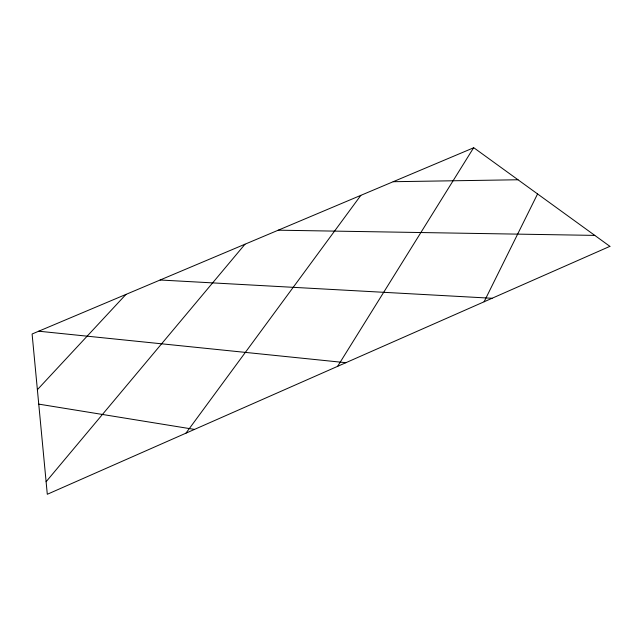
<?xml version="1.0" encoding="UTF-8"?>
<svg xmlns="http://www.w3.org/2000/svg" width="642" height="642" viewBox="0 0 642 642"><rect width="100%" height="100%" fill="white"/><g stroke="black" fill="none" stroke-linecap="round" stroke-linejoin="round"><path stroke-width="0.96" d="M484.092 301.796L537.563 193.94M337.628 366.333L473.595 147.804M185.947 433.173L360.836 195.361M46.112 481.725L245.003 244.217M37.38 389.694L125.968 294.413M393.193 181.71L518.006 179.768M278.251 230.189L594.781 235.397M160.139 280L492.077 298.273M38.729 331.208L345.894 362.698M38.753 404.123L194.51 429.402M609.9 246.351L47.299 494.276L32.1 334L473.78 147.724L609.9 246.351"/></g></svg>
